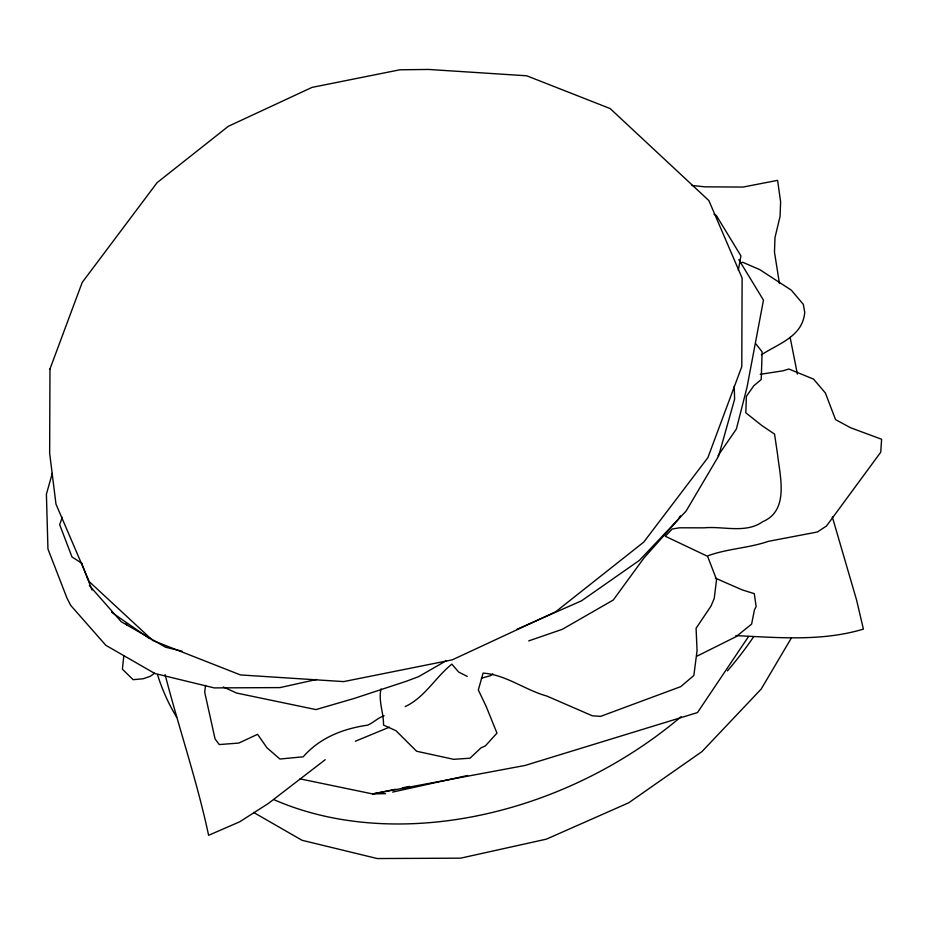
<?xml version="1.0" encoding="UTF-8"?>
<svg xmlns="http://www.w3.org/2000/svg" width="928" height="928" viewBox="0 0 928 928"><rect width="100%" height="100%" fill="white"/><g stroke="black" fill="none" stroke-linecap="round" stroke-linejoin="round"><path stroke-width="1.39" d="M381.025 688.901C378.16 701.174 383.798 712.808 383.508 725.081L395.908 730.649L416.591 751.239L453.699 759.324L470.009 758.199L480.89 747.945L485.402 745.857L496.967 733.12L486.168 706.428L478.314 689.991L483.094 673.113C505.98 674.714 525.109 690.072 546.917 696.07L592.296 715.79L600.625 716.37L680.746 686.639L693.854 675.48L697.067 650.598L696.081 628.256L710.987 606.135L714.235 598.432L716.555 579.548L707.588 556.324L665.295 536.256L672.174 529.03L679.551 527.8L704.062 527.835C723.364 525.99 745.602 533.797 762.584 521.768C789.426 510.47 780.019 476.667 777.594 454.627L774.555 434.095L761.934 425.616L745.81 412.774L746.39 396.384L753.71 385.851L761.227 379.529L762.132 351.863L755.937 343.905M205.54 685.421L204.682 692.102L215.064 738.955L219.275 744.569L238.844 743.05L257.578 734.315L266.974 747.806L279.908 759.023L303.236 756.807C319.731 737.714 343.302 728.631 367.778 725.128C373.566 722.518 378.032 717.762 384.111 715.79M738.294 270.28L740.927 255.884L716.312 215.47L714.003 214.194M123.795 656.038L122.392 669.204L133.156 679.679L143.202 678.762L150.243 676.315L154.593 673.206M52.258 473.419L46.4 494.206L47.954 549.028L66.978 598.096L70.679 605.358L105.862 645.331L154.814 673.484L214.194 687.903L279.954 687.602L316.61 679.47M62.28 517.314L59.682 524.68L71.978 556.939L82.163 563.505M680.352 515.84L678.264 519.436L643.893 558.099L613.246 600.045L562.322 629.312L528.705 640.9M791.34 638.035L761.204 689.04L701.962 751.61L628.685 802.813L546.372 839.156L460.613 858.168L377.267 858.551L302.018 840.281L253.634 812.452M748.409 636.724L697.485 712.565L525.132 765.438L372.65 793.939L299.976 778.859M717.959 455.787L736.368 429.049L747.075 387.034L763.466 300.127L738.85 259.712M492.803 673.879L490.622 675.642L481.423 678.194M325.218 759.707L268.366 803.462L239.714 821.79L208.614 835.316C197.049 780.97 178.965 728.329 165.08 674.575M761.331 354.879C778.778 343.406 802.708 336.597 804.727 312.318L803.312 304.361L791.306 290.151L759.73 269.619L742.794 262.299L740.045 262.995M446.368 660.678L418.586 676.663L406.545 681.187L354.16 698.459L315.961 709.584L236.628 693.054L223.37 687.01M697.009 656.142L736.124 636.643L751.622 624.092L754.418 609.963L756.134 606.541L754.29 593.653L742.18 589.883L715.337 578.132M516.594 629.474L581.554 600.799L639.38 560.396L686.128 511.026L718.608 456.042L734.616 399.214L734.245 386.234M405.176 706.591C424.572 697.624 435.522 677.289 451.832 664.123L458.699 672.092L467.236 676.396M355.378 741.217L389.377 727.181M708.192 555.686C727.68 548.622 748.896 548.1 768.43 541.326L817.371 531.999L826.512 525.979L880.742 452.203L881.6 439.257L850.64 427.773L835.548 419.63L825.375 392.985L813.566 379.1L788.846 369.019L782.884 370.829L760.229 374.32M392.637 792.083L467.584 775.495M395.305 789.299L372.65 793.939L385.572 793.649M402.392 787.849L409.468 786.41M735.846 635.622C778.441 637.582 821.918 641.619 863.4 629.114L856.648 600.288L832.323 516.954M692.033 185.496L704.932 186.841L743.026 187.062L777.606 180.357L780.61 201.828L780.088 216.386L774.984 237.522L774.474 252.103L779.45 283.504M182.097 651.224L165.555 647.21L121.22 621.714L89.355 585.51M111.569 612.271L149.652 638.638M81.571 563.145L92.011 590.069M790.111 337.305L797.396 374.112M126.359 623.059L126.591 625.101M753.722 636.666A345.146 254.875 -27 0 1 727.436 670.874M681.094 716.694A345.146 254.875 -27 0 1 273.772 799.576M176.68 717.193A345.146 254.875 -27 0 1 157.598 674.853M49.973 368.961L49.648 453.2L55.97 504.09L89.204 581.612L152.772 640.471L240.456 674.934L343.65 681.604L452.272 659.843L555.686 611.761L643.765 542.091L707.878 457.643L741.774 366.676L742.122 278.098L708.876 200.587L610.137 108.564L526.756 75.794L428.608 69.449L399.887 69.786L312.017 87.394L228.346 126.289L157.099 182.654L82.198 282.448L49.973 368.961"/></g></svg>
